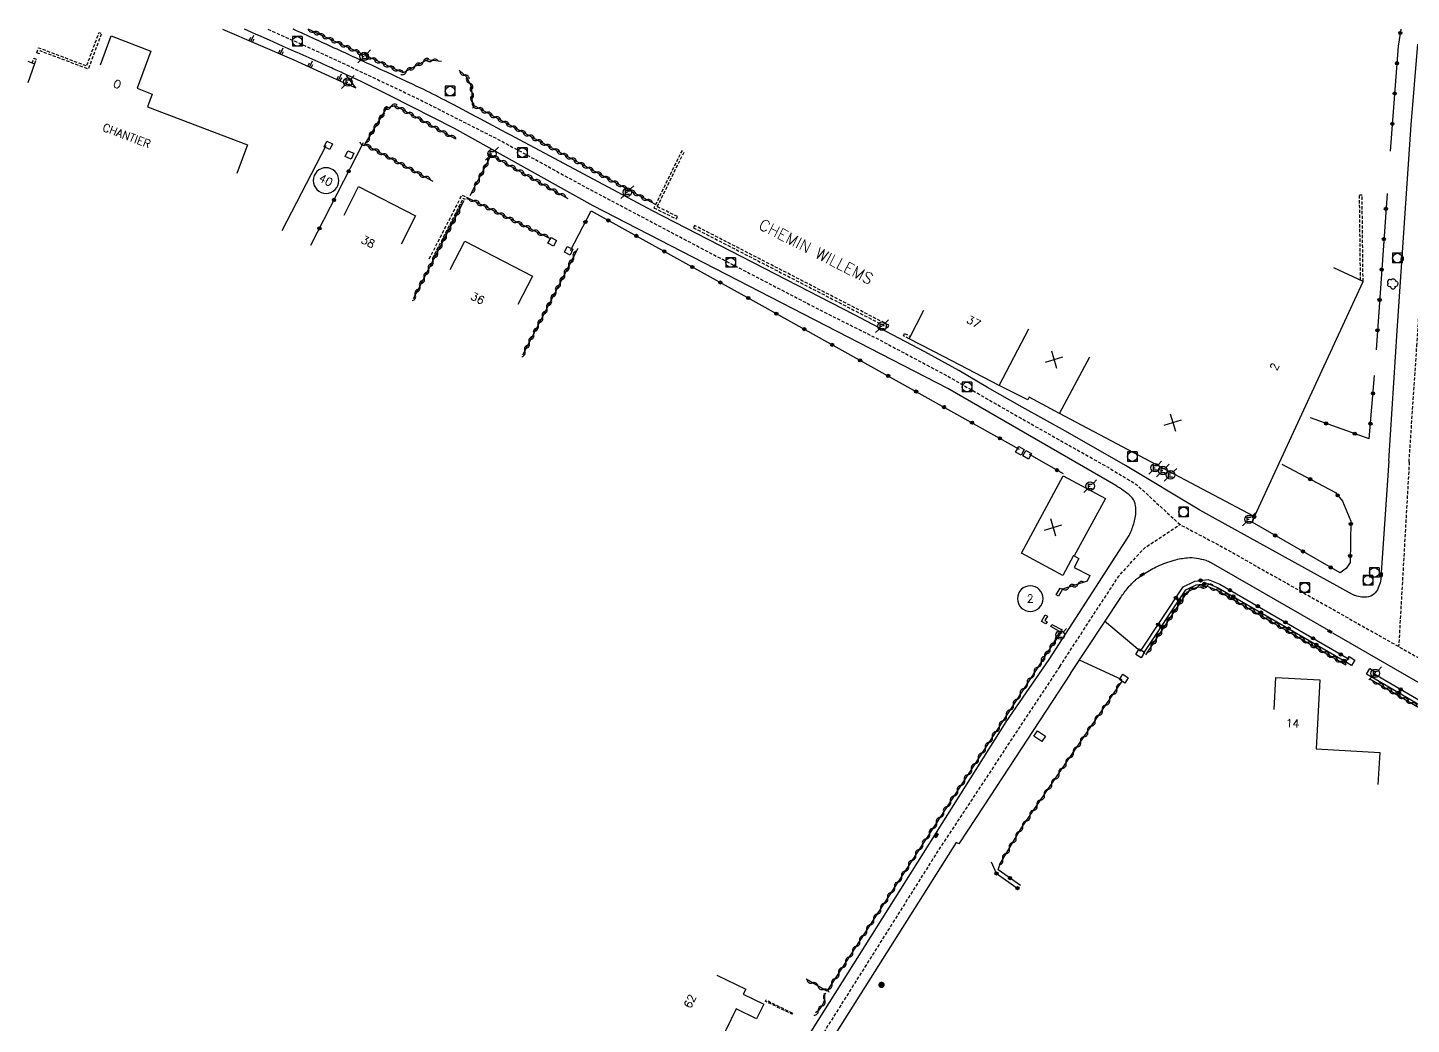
# Model space of a CAD drawing. Header units: millimetres. Extents: x 79000 to 80002, y 144000 to 145000.
# Drawn here: x 79000 to 79216.1, y 144844.6 to 145000.2 of the extents above; entities that cross this region are included whole.
import ezdxf
from ezdxf.enums import TextEntityAlignment as Align

# ---------------------------------------------------------------- set-up
doc = ezdxf.new("R2010")
doc.units = ezdxf.units.MM
doc.linetypes.add('DASHED', pattern=[0.75, 0.5, -0.25])
doc.layers.get('0').update_dxf_attribs({"linetype": 'CONTINUOUS'})
for name, color, linetype in [('W0001', 6, 'DASHED'), ('W0008', 7, 'CONTINUOUS'), ('W0100', 7, 'CONTINUOUS'), ('W0112', 1, 'DASHED'), ('W0211', 2, 'CONTINUOUS'), ('W0300', 7, 'CONTINUOUS'), ('W0310', 3, 'CONTINUOUS'), ('W0322', 7, 'CONTINUOUS'), ('W0330', 7, 'CONTINUOUS'), ('W0400', 7, 'CONTINUOUS'), ('W0420', 7, 'CONTINUOUS'), ('W0471', 7, 'CONTINUOUS'), ('W0984', 7, 'CONTINUOUS'), ('W0989', 7, 'CONTINUOUS'), ('W0991', 7, 'CONTINUOUS'), ('W1102', 7, 'CONTINUOUS'), ('W1471', 7, 'CONTINUOUS'), ('W1473', 7, 'CONTINUOUS')]:
    doc.layers.add(name, color=color, linetype=linetype)
doc.styles.get("Standard").update_dxf_attribs({"font": 'romans.shx', "width": 0.85})

# ---------------------------------------------------------------- blocks, each defined once
blk = doc.blocks.new('T400')
for p, q in [((-0.15, 0.3), (0.15, 0.3)), ((-0.15, -0.25), (-0.15, 0.3)), ((-0.15, 0.15), (0.15, 0.15)), ((-0.15, 0), (0.15, 0)), ((0.15, 0.3), (0.15, -0.25)), ((-0.15, -0.15), (0.15, -0.15)), ((-0.15, -0.25), (-0.15, -0.3)), ((-0.15, -0.3), (0.15, -0.3)), ((0.15, -0.3), (0.15, -0.25))]:
    blk.add_line(p, q)
blk = doc.blocks.new('t310o')
at = {"color": 0, "linetype": 'Continuous'}
for centre, start, end in [((-0.5, 0.38), 216.8699, 323.1304), ((0.5, -0.37), 36.8699, 143.1303)]:
    blk.add_arc(centre, 0.625, start, end, dxfattribs=at)
blk = doc.blocks.new('t322o')
at = {"color": 0, "linetype": 'Continuous'}
for radius in [0.25, 0.15]:
    blk.add_circle((0, 0), radius, dxfattribs=at)
blk = doc.blocks.new('t112o')
at = {"color": 0, "linetype": 'Continuous'}
for p, q in [((-0.5, 0.5), (0.5, 0.5)), ((-0.5, -0.5), (-0.5, 0.5)), ((0.5, 0.5), (0.5, -0.5)), ((0.5, -0.5), (-0.5, -0.5))]:
    blk.add_line(p, q, dxfattribs=at)
blk = doc.blocks.new('T471')
for p, q in [((-0.333334, 0.333334), (-0.333334, -0.333334)), ((-0.333334, 0.333334), (0.333334, 0.333334)), ((-0.333334, 0), (0, 0)), ((0.500001, 0.500001), (1.000002, 1.000002)), ((-0.500001, -0.500001), (-1.000002, -1.000002)), ((-0.333334, -0.333334), (0.333334, -0.333334))]:
    blk.add_line(p, q)
blk.add_ellipse((0, 0), major_axis=(0.471405, 0.471405), ratio=1, start_param=5.4977871438, end_param=11.780972451)
blk = doc.blocks.new('T420')
for p, q in [((0.75, 0.75), (-0.75, 0.75)), ((-0.75, 0.75), (-0.75, -0.75)), ((0.75, 0.75), (0.75, -0.75)), ((0.75, -0.75), (-0.75, -0.75))]:
    blk.add_line(p, q)
blk.add_ellipse((0, 0), major_axis=(-0.53, 0.53), ratio=1, start_param=3.926991, end_param=10.210176)
blk = doc.blocks.new('t211o')
at = {"color": 0, "linetype": 'Continuous'}
for p, q in [((-0.29, 0.5), (-0.29, 0)), ((0, 1), (0, 0)), ((0.29, 0.5), (0.29, 0))]:
    blk.add_line(p, q, dxfattribs=at)
blk = doc.blocks.new('t991o')
at = {"color": 0, "linetype": 'Continuous'}
for p, q in [((-1, 1), (1, -1)), ((-1, -1), (1, 1))]:
    blk.add_line(p, q, dxfattribs=at)
blk = doc.blocks.new('T300')
for p, q in [((-0.8, 0.51), (-0.86, 0.34)), ((-0.86, 0.34), (-0.86, 0.17)), ((-0.86, 0.17), (-0.74, 0.06)), ((-0.69, 0.63), (-0.8, 0.51)), ((-0.8, -0.06), (-0.74, 0.06)), ((-0.74, 0.06), (-0.69, 0.11)), ((-0.57, 0.69), (-0.69, 0.63)), ((-0.46, 0.69), (-0.57, 0.69)), ((-0.29, 0.63), (-0.46, 0.69)), ((-0.29, 0.63), (-0.17, 0.74)), ((-0.23, 0.57), (-0.29, 0.63)), ((-0.17, 0.74), (-0.06, 0.8)), ((-0.06, 0.8), (0.06, 0.8)), ((0.06, 0.8), (0.23, 0.74)), ((0.23, 0.74), (0.34, 0.63)), ((0.34, 0.63), (0.4, 0.51)), ((0.46, 0.46), (0.34, 0.46)), ((0.4, 0.51), (0.4, 0.46)), ((0.57, 0.4), (0.46, 0.46)), ((0.57, 0.4), (0.69, 0.29)), ((0.69, 0.29), (0.74, 0.17)), ((0.74, 0.06), (0.69, -0.17)), ((0.74, 0.17), (0.74, 0.06)), ((-0.8, -0.17), (-0.8, -0.06)), ((-0.8, -0.23), (-0.8, -0.17)), ((-0.74, -0.34), (-0.8, -0.23)), ((-0.69, -0.4), (-0.74, -0.34)), ((-0.51, -0.46), (-0.69, -0.4)), ((-0.4, -0.46), (-0.51, -0.46)), ((-0.4, -0.46), (-0.34, -0.46)), ((-0.34, -0.46), (-0.34, -0.4)), ((-0.34, -0.51), (-0.34, -0.46)), ((-0.29, -0.63), (-0.34, -0.51)), ((-0.17, -0.74), (-0.29, -0.63)), ((-0.06, -0.8), (-0.17, -0.74)), ((0.06, -0.8), (-0.06, -0.8)), ((0.17, -0.74), (0.06, -0.8)), ((0.23, -0.69), (0.17, -0.74)), ((0.29, -0.46), (0.23, -0.46)), ((0.29, -0.63), (0.23, -0.69)), ((0.46, -0.4), (0.29, -0.46)), ((0.34, -0.51), (0.29, -0.63)), ((0.34, -0.51), (0.34, -0.46)), ((0.57, -0.34), (0.46, -0.4)), ((0.63, -0.29), (0.57, -0.34)), ((0.69, -0.17), (0.63, -0.29))]:
    blk.add_line(p, q)
blk = doc.blocks.new('T1471')
at = {"color": 0, "linetype": 'Continuous', "flags": 128}
blk.add_lwpolyline([(-0.75, -0.5), (-0.75, 0.5), (0.75, 0.5), (0.75, -0.5), (-0.75, -0.5)], dxfattribs=at)
blk = doc.blocks.new('T1473')
at = {"color": 0, "linetype": 'Continuous', "const_width": 0.5, "flags": 128}
blk.add_lwpolyline([(-0.25, 0, 1), (0.25, 0, 1)], format="xyb", close=True, dxfattribs=at)

msp = doc.modelspace()

# ---------------------------------------------------------------- linework, layer by layer
at = {"layer": 'W0001', "flags": 128}
for points in [[(79037.53, 145000), (79047.6, 144995.46), (79060.7, 144989.26), (79074.22, 144982.41), (79087.14, 144975.33), (79106.09, 144965.33), (79124.15, 144955.95), (79132.71, 144951.67), (79143.51, 144945.92), (79154.76, 144939.46), (79168.75, 144931.58), (79173.26, 144928.84), (79177.78, 144924.68), (79179.99, 144922.64), (79186.37, 144919.28), (79232.36, 144893.3), (79298.48, 144855.44), (79317.96, 144844.2), (79344.94, 144828.42)], [(79215.79, 144932.4), (79214.14, 144903.59)], [(79161.2, 144900.48), (79170.43, 144914.6), (79174.47, 144919.03), (79179.99, 144922.64)], [(79161.2, 144900.48), (79142.49, 144872.18), (79105.91, 144814.09), (79100.81, 144805.9), (79096.45, 144799.08), (79091.36, 144791.42), (79082.36, 144778.49), (79076.63, 144770.81), (79070.73, 144763.41), (79065.67, 144757.65), (79059.5, 144751.38), (79054.15, 144746.63), (79049.96, 144743.44), (79046.78, 144741.57), (79042.75, 144740.17), (79038.3, 144738.96), (79034.26, 144738.13), (79027.64, 144736.93), (79020.76, 144735.84), (79014.45, 144734.67), (79006.25, 144733.08), (79000, 144731.75)]]:
    msp.add_lwpolyline(points, dxfattribs=at)
at = {"layer": 'W0001'}
msp.add_lwpolyline([(79215.77, 144932.4), (79216.98, 144950.54), (79217.78, 144962.51), (79218.62, 144974.87), (79219.43, 144986.39), (79220, 144993.76), (79220.47, 144998.61), (79220.7, 145000)], dxfattribs=at)
at = {"layer": 'W0008'}
for points in [[(79159.53, 144901.55), (79172.04, 144920.96, 0.059067), (79172.46, 144921.83, 0.02962), (79172.99, 144923.68, 0.107622), (79173, 144925.86, 0.166376), (79172.26, 144927.09, 0.021561), (79171.11, 144927.98, 0.022516), (79169.94, 144928.73), (79143.72, 144943.88), (79088.34, 144972.39), (79066.67, 144984.47), (79056.62, 144989.57, 0.004912), (79052.4, 144991.66, 0.006572), (79049.21, 144993.15, 0.00091), (79047.21, 144994.05, 0.000245), (79039.8, 144997.36, 0.000298), (79034.33, 144999.79, 0.000027), (79033.86, 145000)], [(79212.6, 144932.61), (79211.38, 144914.38, -0.0636), (79211.17, 144913.29, -0.059422), (79210.66, 144912.22, -0.160341), (79209.77, 144911.47, -0.134732), (79208.4, 144911.32, -0.02541), (79207.34, 144911.55, -0.061308), (79206.92, 144911.72), (79183.07, 144924.91), (79171.48, 144931.84), (79162.09, 144937.24), (79155.35, 144940.97), (79149.91, 144944.04), (79145.42, 144946.7), (79140.15, 144949.61), (79129.02, 144955.42), (79097.61, 144971.65), (79076.13, 144983.1, 0.002794), (79065.17, 144988.89, 0.008175), (79061.39, 144990.78, 0.002776), (79058.59, 144992.1, 0.001124), (79051.67, 144995.31, 0.000348), (79044.96, 144998.4, 0.000455), (79041.46, 145000)]]:
    msp.add_lwpolyline(points, format="xyb", dxfattribs=at)
msp.add_lwpolyline([(79212.59, 144932.61), (79213.93, 144952.9), (79216.1, 144985.07), (79217.14, 144997.65)], dxfattribs=at)
at = {"layer": 'W0008', "flags": 128}
for points in [[(79162.87, 144899.41), (79170.73, 144911.26, -0.028358), (79171.88, 144912.79, -0.03262), (79173.02, 144913.98, -0.028925), (79173.39, 144914.28, -0.010673), (79174.45, 144915.01, -0.040645), (79176.52, 144916.15, -0.0351), (79179.08, 144917.08, -0.04612), (79181.15, 144917.47, -0.068579), (79182.57, 144917.42, -0.030868), (79184.02, 144917.06, -0.055055), (79184.79, 144916.72), (79203.17, 144906.16)], [(79203.78, 144905.76), (79225.2, 144893.4), (79240.07, 144884.82, -0.035205), (79241.1, 144884.13, -0.022885), (79242.54, 144882.89, -0.119327), (79243.54, 144881.35, -0.104747), (79243.81, 144879.28, -0.048875), (79243.46, 144877.3, -0.076469), (79242.93, 144876.13), (79230.77, 144857.48)]]:
    msp.add_lwpolyline(points, format="xyb", dxfattribs=at)
for points in [[(79163.46, 144917.74), (79164.19, 144917.35), (79163.47, 144915.96), (79165.89, 144914.68), (79165.47, 144913.8)], [(79173.76, 144902.89), (79168.18, 144907.56)], [(79115.24, 144832.15), (79152.86, 144891.82), (79159.53, 144901.55)], [(79164.25, 144901.52), (79170.89, 144898.44)], [(79162.87, 144899.41), (79149.36, 144878.74), (79145.46, 144872.77), (79145.04, 144873.01), (79118.01, 144830.22)]]:
    msp.add_lwpolyline(points, dxfattribs=at)
at = {"layer": 'W0100', "flags": 128}
for points in [[(79011.4, 144994.42), (79013.06, 144998.93), (79019.25, 144996.58), (79017.1, 144990.76), (79019.47, 144989.86), (79018.74, 144987.88), (79034.33, 144981.96), (79032.66, 144977.45)], [(79000, 144994.98), (79001.08, 144994.57), (79000, 144991.62)], [(79049.41, 144970.97), (79051.69, 144975.42), (79060.6, 144970.85), (79058.32, 144966.4)], [(79066, 144962.45), (79068.29, 144966.89), (79078.86, 144961.43), (79076.57, 144956.99)], [(79192, 144924.68), (79191.58, 144923.89), (79161.19, 144940), (79156.44, 144942.54), (79156.2, 144942.11), (79151.75, 144944.34), (79143.04, 144948.88), (79137.68, 144951.66), (79139.99, 144956.1)], [(79155.25, 144918.17), (79161.72, 144930.24), (79168.34, 144926.73), (79163.46, 144917.74), (79163.36, 144917.8), (79161.69, 144914.69), (79155.25, 144918.17)], [(79194.68, 144893.75), (79194.94, 144898.74), (79201.84, 144898.38), (79201.27, 144887.6), (79211.18, 144887.07), (79210.91, 144882.08)], [(79107.65, 144852.3), (79112.15, 144850.11), (79111.77, 144849.34), (79114.99, 144847.78), (79113.86, 144845.46), (79110.65, 144847.02), (79107.33, 144840.18), (79102.83, 144842.36)]]:
    msp.add_lwpolyline(points, dxfattribs=at)
at = {"layer": 'W0100'}
msp.add_lwpolyline([(79192, 144924.68), (79208.58, 144960.61), (79204.04, 144962.71)], dxfattribs=at)
for points in [[(79160.67, 144911.65), (79161.26, 144912.73), (79161.61, 144912.54), (79161.02, 144911.46)], [(79159.03, 144907.12), (79158.33, 144907.51), (79158.94, 144908.56), (79159.29, 144908.36), (79158.88, 144907.66), (79159.23, 144907.46)], [(79161, 144905.99), (79161.03, 144906.04), (79159.79, 144906.7), (79159.97, 144907.05), (79161.58, 144906.21), (79161.36, 144905.8)]]:
    msp.add_lwpolyline(points, close=True, dxfattribs=at)
at = {"layer": 'W0112'}
for p, q in [((79208.03, 144974.12), (79208.43, 144974.12)), ((79208.18, 144960.8), (79208.03, 144974.12))]:
    msp.add_line(p, q, dxfattribs=at)
at = {"layer": 'W0112', "flags": 128}
msp.add_lwpolyline([(79001.41, 144996.3), (79001.7, 144997.1), (79009.23, 144994.26), (79011.15, 144999.49), (79011.53, 144999.34), (79009.48, 144993.75), (79001.94, 144996.6), (79001.78, 144996.16)], close=True, dxfattribs=at)
for points in [[(79000.71, 144994.71), (79000.98, 144995.46), (79001.35, 144995.32), (79001.08, 144994.57)], [(79062.73, 144964.14), (79067.85, 144974.11), (79068.72, 144973.67), (79068.54, 144973.31), (79068.02, 144973.57), (79063.09, 144963.95)], [(79119.47, 144846.35), (79119.38, 144846.19), (79115.2, 144848.22)], [(79119.46, 144846.35), (79115.28, 144848.38)]]:
    msp.add_lwpolyline(points, dxfattribs=at)
at = {"layer": 'W0112'}
for points in [[(79102.21, 144981.07), (79097.81, 144972.09), (79101.32, 144970.37), (79101.5, 144970.73), (79098.34, 144972.28), (79102.57, 144980.89)], [(79208.58, 144960.61), (79208.43, 144974.12)], [(79137.68, 144951.66), (79136.8, 144952.12), (79136.98, 144952.48), (79137.87, 144952.02)]]:
    msp.add_lwpolyline(points, dxfattribs=at)
msp.add_lwpolyline([(79134.51, 144953.76), (79104.16, 144969.35), (79103.98, 144969), (79134.33, 144953.41)], close=True, dxfattribs=at)
at = {"layer": 'W0211'}
msp.add_lwpolyline([(79030.45, 145000), (79041.59, 144995.21), (79048.88, 144991.9), (79051.27, 144990.81), (79049.78, 144992.75)], dxfattribs=at)
at = {"layer": 'W0310', "flags": 128}
for points in [[(79064.66, 144994.93), (79062.4, 144995.23), (79058.64, 144993.16), (79043.82, 145000)], [(79098.04, 144972.63), (79069.47, 144988.19), (79069.35, 144990.94), (79068.55, 144992.56), (79067.39, 144993.59)], [(79063.36, 144976.23), (79052.67, 144981.99), (79056.08, 144987.72), (79057.39, 144988.06), (79066.74, 144982.91)], [(79069.12, 144974), (79072.41, 144980.33), (79084.37, 144973.58)], [(79068.12, 144973.18), (79060.23, 144957.9)], [(79081.77, 144967.22), (79068.72, 144973.67)], [(79085.92, 144965.75), (79077.29, 144949.08)], [(79165.47, 144913.8), (79161.61, 144912.54)], [(79174.65, 144902.3), (79181.18, 144912.15), (79182.6, 144912.85), (79184.25, 144913.03), (79185.78, 144912.42), (79205.91, 144900.73)], [(79161.36, 144905.8), (79158.84, 144902.02)], [(79158.86, 144902.06), (79124.84, 144849.76), (79121.58, 144851.68)], [(79209.64, 144898.56), (79239.78, 144880.96), (79240.44, 144879.15), (79240.53, 144878.27), (79240.35, 144877.46), (79228.2, 144859.19)], [(79151.79, 144869.53), (79155.25, 144875.29), (79170.95, 144898.17)], [(79124.37, 144849.47), (79124.44, 144849.24), (79124.47, 144849), (79124.48, 144848.77), (79124.45, 144848.53), (79124.39, 144848.3), (79124.3, 144848.04), (79124.2, 144847.79), (79124.08, 144847.56), (79123.94, 144847.33), (79123.79, 144847.12), (79123.63, 144846.92), (79123.45, 144846.73), (79123.25, 144846.55), (79123.04, 144846.38)]]:
    msp.add_lwpolyline(points, dxfattribs=at)
at = {"layer": 'W0322'}
for p, q in [((79212.32, 144974.31), (79210.61, 144949.92)), ((79209.53, 144936.03), (79210.37, 144945.93)), ((79209.53, 144936.03), (79200.39, 144939.3))]:
    msp.add_line(p, q, dxfattribs=at)
msp.add_lwpolyline([(79214.49, 145000), (79214.07, 144997.35), (79212.82, 144980.92)], dxfattribs=at)
at = {"layer": 'W0322', "flags": 128}
for points in [[(79052.42, 144982.23), (79044.19, 144966.2)], [(79084.79, 144965.46), (79088.03, 144971.61), (79114.65, 144956.85), (79154.87, 144934.44)], [(79156.43, 144933.61), (79161.74, 144930.6)], [(79195.91, 144932.06), (79204.26, 144927.63), (79205.36, 144926.31), (79206.67, 144923.16), (79206.55, 144916.7), (79205.94, 144915.79), (79204.98, 144915.11), (79191.27, 144923.02), (79191.58, 144923.89)], [(79173.81, 144902.86), (79180.5, 144912.92), (79182.32, 144913.82), (79184.39, 144914.05), (79186.22, 144913.32), (79206.41, 144901.6)], [(79174.31, 144902.52), (79180.91, 144912.46), (79182.49, 144913.24), (79184.31, 144913.44), (79185.95, 144912.78), (79206.11, 144901.08)], [(79209.84, 144898.91), (79240.1, 144881.23), (79240.83, 144879.24), (79240.93, 144878.24), (79240.72, 144877.3), (79228.53, 144858.97)], [(79210.15, 144899.43), (79240.59, 144881.64), (79241.42, 144879.37), (79241.54, 144878.21), (79241.28, 144877.06), (79229.03, 144858.64)], [(79150.5, 144869.98), (79151.28, 144868.19), (79154.72, 144865.78)], [(79155.06, 144866.28), (79151.61, 144868.75), (79151.83, 144869.53)]]:
    msp.add_lwpolyline(points, dxfattribs=at)
at = {"layer": 'W0330', "flags": 128}
msp.add_lwpolyline([(79046.58, 144981.76), (79039.72, 144968.51)], dxfattribs=at)
at = {"layer": 'W1102', "flags": 128}
for points in [[(79048.61, 144976.36), (79048.57, 144976.75), (79048.46, 144977.13), (79048.27, 144977.47), (79048.02, 144977.78), (79047.72, 144978.03), (79047.37, 144978.21), (79047, 144978.32), (79046.61, 144978.36), (79046.22, 144978.32), (79045.84, 144978.21), (79045.5, 144978.03), (79045.19, 144977.78), (79044.95, 144977.47), (79044.76, 144977.13), (79044.65, 144976.75), (79044.61, 144976.36), (79044.65, 144975.97), (79044.76, 144975.6), (79044.95, 144975.25), (79045.19, 144974.95), (79045.5, 144974.7), (79045.84, 144974.51), (79046.22, 144974.4), (79046.61, 144974.36), (79047, 144974.4), (79047.37, 144974.51), (79047.72, 144974.7), (79048.02, 144974.95), (79048.27, 144975.25), (79048.46, 144975.6), (79048.57, 144975.97)], [(79158.6, 144911.08), (79158.56, 144911.47), (79158.45, 144911.84), (79158.26, 144912.19), (79158.01, 144912.49), (79157.71, 144912.74), (79157.37, 144912.92), (79156.99, 144913.04), (79156.6, 144913.08), (79156.21, 144913.04), (79155.84, 144912.92), (79155.49, 144912.74), (79155.19, 144912.49), (79154.94, 144912.19), (79154.75, 144911.84), (79154.64, 144911.47), (79154.6, 144911.08), (79154.64, 144910.69), (79154.75, 144910.31), (79154.94, 144909.97), (79155.19, 144909.66), (79155.49, 144909.41), (79155.84, 144909.23), (79156.21, 144909.11), (79156.6, 144909.08), (79156.99, 144909.11), (79157.37, 144909.23), (79157.71, 144909.41), (79158.01, 144909.66), (79158.26, 144909.97), (79158.45, 144910.31), (79158.56, 144910.69)]]:
    msp.add_lwpolyline(points, close=True, dxfattribs=at)
for points in [[(79151.75, 144944.34), (79156.37, 144953.21)], [(79161.19, 144940), (79165.89, 144948.83)]]:
    msp.add_lwpolyline(points, dxfattribs=at)

# ---------------------------------------------------------------- block references
at = {"layer": 'W0112'}
for p, rotation in [((79046.96, 144981.86), 155.3446662770609), ((79050.27, 144980.36), 156.4897564125418), ((79081.94, 144966.79), 150.8438985238342), ((79084.49, 144965.39), 154.3855202102855), ((79154.99, 144934.15), 151.0781560839064), ((79156.11, 144933.55), 150.9347856969404), ((79173.77, 144902.53), 238.27404971775), ((79206.59, 144901.33), 148.0089856674821), ((79171.22, 144898.59), 236.8312760348174), ((79209.81, 144899.46), 148.8459354667838)]:
    msp.add_blockref('t112o', p, dxfattribs=dict(at, rotation=rotation))
at = {"layer": 'W0211'}
for p, rotation in [((79034.86, 144998.11), 336.7555756083021), ((79039.45, 144996.13), 336.7555756082568), ((79044.02, 144994.11), 335.5496680131387), ((79048.57, 144992.04), 335.5496680127587)]:
    msp.add_blockref('t211o', p, dxfattribs=dict(at, rotation=rotation))
at = {"layer": 'W0300'}
msp.add_blockref('T300', (79213.26, 144960.2), dxfattribs=at)
at = {"layer": 'W0310'}
for p, rotation in [((79044.73, 144999.58), 155.2211275544147), ((79045.55, 144999.2), 155.2211275544147), ((79046.91, 144998.58), 155.2211275544147), ((79048.27, 144997.95), 155.2211275544147), ((79049.63, 144997.32), 155.2211275544147), ((79050.99, 144996.69), 155.2211275544147), ((79052.35, 144996.06), 155.2211275544147), ((79053.72, 144995.43), 155.2211275544147), ((79055.08, 144994.8), 155.2211275544147), ((79056.44, 144994.17), 155.2211275544147), ((79057.8, 144993.55), 155.2211275544147), ((79059.15, 144993.43), 208.9092514776489), ((79060.46, 144994.16), 208.9092514776489), ((79061.77, 144994.88), 208.9092514776489), ((79063.17, 144995.13), 172.4166061932167), ((79068.24, 144992.83), 138.5051290481375), ((79069.03, 144991.58), 116.2539965592525), ((79069.38, 144990.16), 92.62846678118355), ((79069.45, 144988.66), 92.62846678118355), ((79055.67, 144987.02), 59.23772146570597), ((79056.75, 144987.89), 14.6984876700901), ((79058.13, 144987.66), 331.1647647018858), ((79059.44, 144986.93), 331.1647647018858), ((79070.38, 144987.69), 151.4211238016047), ((79071.69, 144986.98), 151.4211238016047), ((79054.13, 144984.45), 59.23772146570597), ((79054.9, 144985.73), 59.23772146570597), ((79060.75, 144986.21), 331.1647647018858), ((79062.07, 144985.49), 331.1647647018858), ((79063.38, 144984.76), 331.1647647018858), ((79073.01, 144986.26), 151.4211238016047), ((79074.33, 144985.54), 151.4211238016047), ((79075.64, 144984.82), 151.4211238016047), ((79053.37, 144983.16), 59.23772146570597), ((79064.7, 144984.04), 331.1647647018858), ((79066.01, 144983.32), 331.1647647018858), ((79076.96, 144984.11), 151.4211238016047), ((79078.28, 144983.39), 151.4211238016047), ((79079.6, 144982.67), 151.4211238016047), ((79052.79, 144981.92), 151.6984672106173), ((79054.11, 144981.21), 151.6984672106173), ((79055.44, 144980.5), 151.6984672106173), ((79072.73, 144980.15), 330.5444664276894), ((79080.91, 144981.95), 151.4211238016047), ((79082.23, 144981.24), 151.4211238016047), ((79083.55, 144980.52), 151.4211238016047), ((79056.76, 144979.79), 151.6984672106173), ((79058.08, 144979.08), 151.6984672106173), ((79059.4, 144978.37), 151.6984672106173), ((79071.2, 144978), 62.54374301118052), ((79071.89, 144979.33), 62.54374301118052), ((79074.04, 144979.41), 330.5444664276894), ((79075.35, 144978.67), 330.5444664276894), ((79076.65, 144977.93), 330.5444664276894), ((79084.87, 144979.8), 151.4211238016047), ((79086.18, 144979.08), 151.4211238016047), ((79087.5, 144978.37), 151.4211238016047), ((79060.72, 144977.66), 151.6984672106173), ((79062.04, 144976.94), 151.6984672106173), ((79069.82, 144975.33), 62.54374301118052), ((79070.51, 144976.66), 62.54374301118052), ((79077.96, 144977.19), 330.5444664276894), ((79079.27, 144976.46), 330.5444664276894), ((79080.57, 144975.72), 330.5444664276894), ((79088.82, 144977.65), 151.4211238016047), ((79090.13, 144976.93), 151.4211238016047), ((79091.45, 144976.21), 151.4211238016047), ((79081.88, 144974.98), 330.5444664276894), ((79083.18, 144974.24), 330.5444664276894), ((79092.77, 144975.5), 151.4211238016047), ((79094.09, 144974.78), 151.4211238016047), ((79095.4, 144974.06), 151.4211238016047), ((79067.43, 144971.84), 242.6546247761313), ((79069.67, 144973.2), 153.7297240731263), ((79071.01, 144972.54), 153.7297240731263), ((79072.36, 144971.87), 153.7297240731263), ((79096.72, 144973.34), 151.4211238016047), ((79066.06, 144969.18), 242.6546247761313), ((79066.75, 144970.51), 242.6546247761313), ((79073.7, 144971.21), 153.7297240731263), ((79075.05, 144970.54), 153.7297240731263), ((79076.39, 144969.88), 153.7297240731263), ((79077.74, 144969.22), 153.7297240731263), ((79065.37, 144967.85), 242.6546247761313), ((79079.08, 144968.55), 153.7297240731263), ((79080.43, 144967.89), 153.7297240731263), ((79063.99, 144965.18), 242.6546247761313), ((79064.68, 144966.51), 242.6546247761313), ((79062.61, 144962.52), 242.6546247761313), ((79063.3, 144963.85), 242.6546247761313), ((79084.54, 144963.08), 242.6546247760672), ((79085.23, 144964.42), 242.6546247760672), ((79061.92, 144961.18), 242.6546247761313), ((79083.16, 144960.42), 242.6546247760672), ((79083.85, 144961.75), 242.6546247760672), ((79060.54, 144958.52), 242.6546247761313), ((79061.23, 144959.85), 242.6546247761313), ((79082.47, 144959.09), 242.6546247760672), ((79081.09, 144956.42), 242.6546247760672), ((79081.78, 144957.76), 242.6546247760672), ((79079.71, 144953.76), 242.6546247760672), ((79080.4, 144955.09), 242.6546247760672), ((79079.03, 144952.43), 242.6546247760672), ((79077.65, 144949.76), 242.6546247760672), ((79078.34, 144951.09), 242.6546247760672), ((79164.05, 144913.34), 197.9931943280192), ((79162.62, 144912.87), 197.9931943280192), ((79180.45, 144911.05), 56.41329780611868), ((79181.35, 144912.23), 26.28044788181838), ((79182.7, 144912.86), 6.269421624710984), ((79184.19, 144913.02), 6.269421624710984), ((79185.59, 144912.49), 338.2378378443909), ((79186.9, 144911.77), 329.8675173494652), ((79188.2, 144911.01), 329.8675173494652), ((79178.79, 144908.55), 56.41329780611868), ((79179.62, 144909.8), 56.41329780611868), ((79189.5, 144910.26), 329.8675173494652), ((79190.79, 144909.51), 329.8675173494652), ((79192.09, 144908.76), 329.8675173494652), ((79177.96, 144907.3), 56.41329780611868), ((79193.39, 144908), 329.8675173494652), ((79194.68, 144907.25), 329.8675173494652), ((79195.98, 144906.5), 329.8675173494652), ((79160.52, 144904.55), 236.3057935046421), ((79176.31, 144904.8), 56.41329780611868), ((79177.14, 144906.05), 56.41329780611868), ((79197.28, 144905.74), 329.8675173494652), ((79198.58, 144904.99), 329.8675173494652), ((79158.86, 144902.06), 236.3057935046421), ((79159.69, 144903.3), 236.3057935046421), ((79175.48, 144903.55), 56.41329780611868), ((79199.87, 144904.24), 329.8675173494652), ((79201.17, 144903.48), 329.8675173494652), ((79202.47, 144902.73), 329.8675173494652), ((79158.31, 144901.22), 236.9550360481641), ((79203.77, 144901.98), 329.8675173494652), ((79205.06, 144901.23), 329.8675173494652), ((79156.13, 144897.87), 236.9550360481641), ((79157.22, 144899.54), 236.9550360481641), ((79210.94, 144897.81), 329.7035779590177), ((79155.04, 144896.19), 236.9550360481641), ((79170.12, 144896.96), 55.54416699724019), ((79212.23, 144897.05), 329.7035779590177), ((79213.53, 144896.29), 329.7035779590177), ((79153.95, 144894.51), 236.9550360481641), ((79167.86, 144893.66), 55.54416699724019), ((79168.99, 144895.31), 55.54416699724019), ((79214.82, 144895.54), 329.7035779590177), ((79216.12, 144894.78), 329.7035779590177), ((79151.77, 144891.16), 236.9550360481641), ((79152.86, 144892.84), 236.9550360481641), ((79166.73, 144892.01), 55.54416699724019), ((79150.68, 144889.48), 236.9550360481641), ((79165.59, 144890.36), 55.54416699724019), ((79149.59, 144887.81), 236.9550360481641), ((79163.33, 144887.06), 55.54416699724019), ((79164.46, 144888.71), 55.54416699724019), ((79148.5, 144886.13), 236.9550360481641), ((79162.2, 144885.41), 55.54416699724019), ((79146.32, 144882.78), 236.9550360481641), ((79147.41, 144884.45), 236.9550360481641), ((79161.07, 144883.76), 55.54416699724019), ((79145.23, 144881.1), 236.9550360481641), ((79158.81, 144880.47), 55.54416699724019), ((79159.94, 144882.12), 55.54416699724019), ((79144.14, 144879.42), 236.9550360481641), ((79157.67, 144878.82), 55.54416699724019), ((79141.95, 144876.07), 236.9550360481641), ((79143.05, 144877.75), 236.9550360481641), ((79156.54, 144877.17), 55.54416699724019), ((79140.86, 144874.39), 236.9550360481641), ((79154.37, 144873.81), 58.96159859382502), ((79155.41, 144875.52), 55.54416699724019), ((79139.77, 144872.72), 236.9550360481641), ((79153.33, 144872.1), 58.96159859382502), ((79138.68, 144871.04), 236.9550360481641), ((79152.3, 144870.39), 58.96159859382502), ((79136.5, 144867.69), 236.9550360481641), ((79137.59, 144869.36), 236.9550360481641), ((79135.41, 144866.01), 236.9550360481641), ((79134.32, 144864.34), 236.9550360481641), ((79132.14, 144860.98), 236.9550360481641), ((79133.23, 144862.66), 236.9550360481641), ((79131.05, 144859.31), 236.9550360481641), ((79129.96, 144857.63), 236.9550360481641), ((79128.87, 144855.95), 236.9550360481641), ((79126.69, 144852.6), 236.9550360481641), ((79127.78, 144854.28), 236.9550360481641), ((79122.59, 144851.08), 149.4315575106645), ((79125.6, 144850.92), 236.9550360481641), ((79124.31, 144850.07), 149.4315575106645), ((79124.44, 144848.49), 256.2884456938216), ((79123.48, 144846.76), 226.5616118971284)]:
    msp.add_blockref('t310o', p, dxfattribs=dict(at, rotation=rotation))
at = {"layer": 'W0322'}
for p, rotation in [((79214.4, 144999.4), 261.0156527836608), ((79213.87, 144994.68), 265.6452900812921), ((79213.51, 144989.95), 265.6452900812921), ((79213.15, 144985.21), 265.6452900812921), ((79050.13, 144977.79), 242.8279291728782), ((79047.85, 144973.34), 242.8279291728782), ((79212.15, 144971.94), 265.9978711208284), ((79087.12, 144969.89), 62.24815412672752), ((79090.69, 144970.13), 330.992219889224), ((79045.57, 144968.89), 242.8279291728782), ((79095.07, 144967.71), 330.992219889224), ((79099.44, 144965.29), 330.992219889224), ((79211.82, 144967.2), 265.9978711208284), ((79103.81, 144962.86), 330.992219889224), ((79211.49, 144962.46), 265.9978711208284), ((79108.19, 144960.44), 330.992219889224), ((79112.56, 144958.01), 330.992219889224), ((79211.16, 144957.72), 265.9978711208284), ((79116.93, 144955.58), 330.873251312393), ((79121.3, 144953.15), 330.873251312393), ((79210.82, 144952.98), 265.9978711208284), ((79125.66, 144950.71), 330.873251312393), ((79130.03, 144948.28), 330.873251312393), ((79134.4, 144945.85), 330.873251312393), ((79138.77, 144943.41), 330.873251312393), ((79210.13, 144943.12), 85.111282499612), ((79143.13, 144940.98), 330.873251312393), ((79147.5, 144938.55), 330.873251312393), ((79202.82, 144938.43), 160.2525452652391), ((79209.73, 144938.39), 85.111282499612), ((79151.87, 144936.11), 330.873251312393), ((79207.29, 144936.83), 160.2525452652391), ((79160.78, 144931.14), 330.4920251864098), ((79200.33, 144929.72), 332.0636196499203), ((79204.61, 144927.21), 309.8893385288392), ((79191.56, 144923.83), 70.6699834558622), ((79206.66, 144922.74), 268.9888685067932), ((79194.86, 144920.95), 150.014652108053), ((79199.19, 144918.45), 150.014652108053), ((79206.57, 144917.74), 268.9888685067932), ((79203.52, 144915.95), 150.014652108053), ((79183.2, 144913.92), 6.26942162349697), ((79183.8, 144913.38), 6.269421625588699), ((79179.34, 144911.19), 56.41329780625352), ((79187.8, 144912.4), 329.8675173496277), ((79188.3, 144911.42), 329.8675173494158), ((79179.84, 144910.85), 56.41329780623924), ((79192.13, 144909.89), 329.8675173496277), ((79176.58, 144907.02), 56.41329780625352), ((79192.62, 144908.91), 329.8675173494158), ((79196.45, 144907.38), 329.8675173496277), ((79177.08, 144906.69), 56.41329780623924), ((79196.95, 144906.4), 329.8675173494158), ((79200.78, 144904.87), 329.8675173496277), ((79201.27, 144903.89), 329.8675173494158), ((79205.1, 144902.36), 329.8675173496277), ((79205.6, 144901.38), 329.8675173494158), ((79214.16, 144896.38), 329.7035779590477), ((79214.46, 144896.9), 329.7035779590693), ((79151.33, 144868.16), 324.9728287659173), ((79153.43, 144867.44), 144.3383644532757), ((79154.6, 144865.87), 324.9728287659173)]:
    msp.add_blockref('t322o', p, dxfattribs=dict(at, rotation=rotation))
at = {"layer": 'W0400'}
for p, rotation in [((79214.69, 144964.16), 356.6748071282902), ((79174.12, 144914.82), 120.794085601023), ((79211.4, 144914.82), 357.6958861145475), ((79203.43, 144905.95), 60.66661523035857), ((79141.95, 144874.13), 327.7694420422984)]:
    msp.add_blockref('T400', p, dxfattribs=dict(at, rotation=rotation))
at = {"layer": 'W0420'}
for p in [(79042.12, 144998.08), (79065.98, 144990.32), (79077.26, 144980.73), (79109.79, 144963.56), (79213.95, 144964.25), (79146.73, 144944.11), (79172.55, 144933.26), (79180.53, 144924.61), (79210.33, 144915.16), (79209.34, 144913.93), (79199.46, 144912.78)]:
    msp.add_blockref('T420', p, dxfattribs=at)
at = {"layer": 'W0471'}
for p in [(79052.57, 144995.75), (79050.02, 144991.74), (79072.52, 144980.55), (79093.67, 144974.54), (79133.45, 144953.61), (79176.12, 144931.52), (79177.31, 144931.08), (79178.49, 144930.41), (79165.95, 144928.63), (79190.77, 144923.46), (79161.27, 144905.4), (79210.48, 144899.41)]:
    msp.add_blockref('T471', p, dxfattribs=at)
at = {"layer": 'W0991'}
for p, rotation in [((79160.31, 144948.41), 331.8577011163746), ((79178.85, 144938.56), 332.0636196521884), ((79160.19, 144922.18), 61.61605546710121)]:
    msp.add_blockref('t991o', p, dxfattribs=dict(at, rotation=rotation))
at = {"layer": 'W1471', "rotation": 146.8261217916192}
msp.add_blockref('T1471', (79158.07, 144889.61), dxfattribs=at)
at = {"layer": 'W1473'}
msp.add_blockref('T1473', (79133.37, 144850.76), dxfattribs=at)

# ---------------------------------------------------------------- texts
at = {"layer": 'W0984'}
msp.add_text('CHANTIER', height=1.25, rotation=339.3083, dxfattribs=at).set_placement((79015.47, 144983.36), align=Align.MIDDLE)
at = {"layer": 'W0989'}
msp.add_text('CHEMIN WILLEMS', height=1.75, rotation=333.149, dxfattribs=at).set_placement((79123.16, 144965.25), align=Align.MIDDLE)
at = {"layer": 'W0991'}
for s, rotation, p in [('O', 339.3356, (79014, 144991.41)), ('40', 332.8279, (79046.57, 144976.41)), ('38', 332.8279, (79053.17, 144966.79)), ('36', 332.8279, (79070.28, 144957.98)), ('37', 332.5189, (79147.76, 144954.31)), ('2', 65.2296, (79194.73, 144947.3)), ('14', 356.9791, (79197.58, 144891.6)), ('62', 64.1393, (79103.44, 144848.2))]:
    msp.add_text(s, height=1.25, rotation=rotation, dxfattribs=at).set_placement(p, align=Align.MIDDLE)
msp.add_text('2', height=1.25, dxfattribs=at).set_placement((79156.6, 144911.08), align=Align.MIDDLE)

doc.saveas('drawing.dxf')
